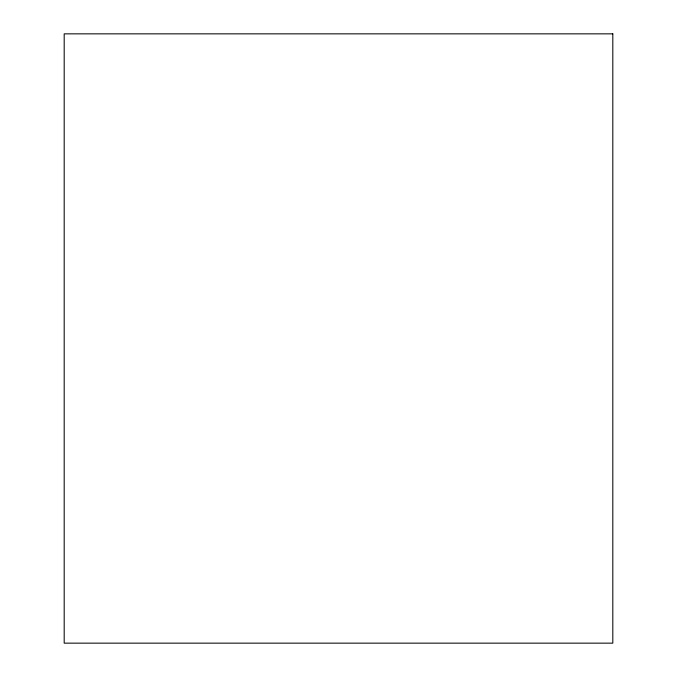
<?xml version="1.0" encoding="UTF-8"?>
<svg xmlns="http://www.w3.org/2000/svg" width="677" height="677" viewBox="0 0 677 677"><rect width="100%" height="100%" fill="white"/><g stroke="black" fill="none" stroke-linecap="round" stroke-linejoin="round"><path stroke-width="1.02" d="M612.812 33.85L64.188 33.85L64.188 643.15L612.812 643.15L612.812 33.85"/></g></svg>
